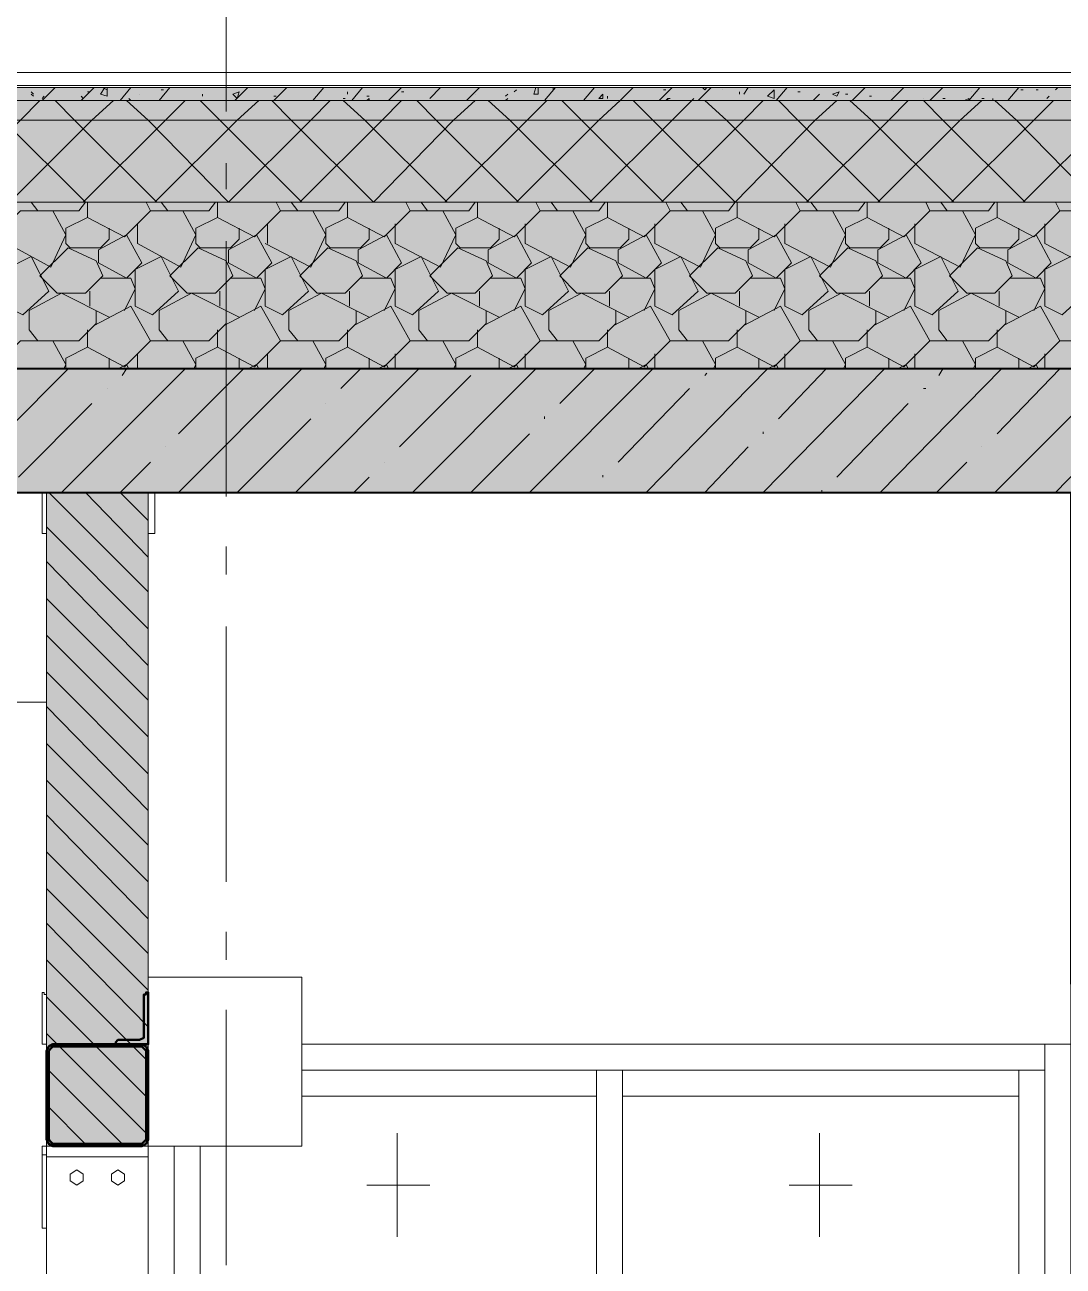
# Model space of a CAD drawing. Header units: millimetres. Extents: x -135211 to 49383, y -8033 to 228499.
# Drawn here: x -93738 to -91709, y 59421 to 61848 of the extents above; entities that cross this region are included whole.
import ezdxf

# ---------------------------------------------------------------- set-up
doc = ezdxf.new("R2010")
doc.units = ezdxf.units.MM
doc.layers.add('PDF _Геометрия', color=7, linetype='Continuous', true_color=0x1d1d1d)
doc.layers.add('PDF _Сплошная заливка', color=7, linetype='Continuous', true_color=0xffffff)

msp = doc.modelspace()

# ---------------------------------------------------------------- hatches: boundary and pattern name
at = {"layer": 'PDF _Сплошная заливка', "transparency": 33554559}
h = msp.add_hatch(color=256, dxfattribs=at)
h.paths.add_polyline_path([(-102920, 61742.4), (-103025.8, 61746.7), (-103135.9, 61746.7), (-103135.9, 61725.5), (-103038.5, 61725.5), (-102945.4, 61721.3), (-102848.1, 61717), (-102754.9, 61712.8), (-102657.6, 61708.6), (-102564.4, 61704.3), (-90026.1, 61700.1), (-90026.1, 61725.5), (-102598.3, 61729.7), (-102810, 61738.2)])
h.paths.add_polyline_path([(-83325.1, 61700.1), (-83325.1, 61725.5), (-85666, 61725.5), (-85666, 61700.1)])
h.paths.add_polyline_path([(-78033.8, 61725.5), (-77805.2, 61725.5), (-77805.2, 61746.7), (-78093.1, 61746.7), (-78385.1, 61742.4), (-78673, 61738.2), (-78965.1, 61734), (-78965.1, 61708.6)])
h = msp.add_hatch(color=256, dxfattribs=at)
h.paths.add_polyline_path([(-102598.3, 61704.3), (-103042.8, 61725.5), (-103135.9, 61725.5), (-103135.9, 61683.2), (-103025.8, 61683.2), (-102920, 61679), (-102810, 61674.7), (-102598.3, 61666.3), (-90026.1, 61662), (-90026.1, 61700.1)])
h.paths.add_polyline_path([(-83325.1, 61662), (-83325.1, 61700.1), (-85666, 61700.1), (-85666, 61662)])
h.paths.add_polyline_path([(-78033.8, 61683.2), (-77805.2, 61683.2), (-77805.2, 61725.5), (-78033.8, 61725.5), (-78965.1, 61708.6), (-78965.1, 61666.3)])
h = msp.add_hatch(color=256, dxfattribs=at)
h.paths.add_polyline_path([(-102920, 61679), (-103025.8, 61683.2), (-103135.9, 61683.2), (-103135.9, 61522.3), (-103025.8, 61522.3), (-102920, 61518.1), (-102810, 61513.9), (-102598.3, 61505.4), (-90026.1, 61501.2), (-90026.1, 61662), (-102598.3, 61666.3), (-102810, 61674.7)])
h.paths.add_polyline_path([(-83325.1, 61501.2), (-83325.1, 61662), (-85666, 61662), (-85666, 61501.2)])
h.paths.add_polyline_path([(-78093.1, 61522.3), (-77805.2, 61522.3), (-77805.2, 61683.2), (-78033.8, 61683.2), (-78965.1, 61666.3), (-78965.1, 61509.6), (-78673, 61513.9), (-78385.1, 61518.1)])
h = msp.add_hatch(color=256, dxfattribs=at)
h.paths.add_polyline_path([(-90026.1, 61175.2), (-90026.1, 61501.2), (-102598.3, 61505.4), (-102810, 61513.9), (-102920, 61518.1), (-103025.8, 61522.3), (-103135.9, 61522.3), (-103135.9, 61175.2)])
h.paths.add_polyline_path([(-83325.1, 61175.2), (-83325.1, 61501.2), (-85666, 61501.2), (-85666, 61175.2)])
h.paths.add_polyline_path([(-78965.1, 61509.6), (-78965.1, 61175.2), (-77805.2, 61175.2), (-77805.2, 61522.3), (-78093.1, 61522.3), (-78385.1, 61518.1), (-78673, 61513.9)])
h = msp.add_hatch(color=256, dxfattribs=at)
h.paths.add_polyline_path([(-89594.3, 60933.9), (-89594.3, 61174.9), (-103546, 61174.9), (-103546, 60933.9)])
h.paths.add_polyline_path([(146.8, 60933.9), (146.8, 61174.9), (-22999.7, 61174.9), (-22999.7, 60933.9)])
h.paths.add_polyline_path([(-23351, 60933.9), (-23351, 61174.9), (-26352.2, 61174.9), (-26352.2, 60933.9)])
h.paths.add_polyline_path([(-26398.8, 60933.9), (-26398.8, 61174.9), (-44097.3, 61174.9), (-44097.3, 60933.9)])
h.paths.add_polyline_path([(-45350.3, 60933.9), (-45350.3, 61174.9), (-51128.4, 61174.9), (-51128.4, 60933.9)])
h.paths.add_polyline_path([(-77398.8, 60933.9), (-77398.8, 61174.9), (-79396.8, 61174.9), (-79396.8, 60933.9)])
h.paths.add_polyline_path([(-82897.6, 60933.9), (-82897.6, 61174.9), (-86097.8, 61174.9), (-86097.8, 60933.9)])

# ---------------------------------------------------------------- linework, layer by layer
at = {"layer": 'PDF _Геометрия', "color": 7, "lineweight": 40}
msp.add_lwpolyline([(-91194.4, 60933.9), (-89594.3, 60933.9), (-89594.3, 61175.2), (-103296.8, 61175.2), (-103296.8, 62373.2), (-103546.5, 62373.2), (-103546.5, 61175.2), (-103546.5, 60933.9), (-103546.5, 60354), (-103047, 60354), (-103047, 60933.9), (-91693.9, 60933.9), (-91693.9, 59973), (-91194.4, 59973)], close=True, dxfattribs=at)
at = {"layer": 'PDF _Геометрия', "color": 7, "lineweight": 9}
for points in [[(-103127.4, 61755.1), (-103127.4, 62373.2), (-103131.7, 62373.2), (-103135.9, 62373.2), (-103144.4, 62373.2), (-103296.8, 62373.2), (-103296.8, 61175.2), (-103144.4, 61175.2), (-103135.9, 61175.2), (-90026.1, 61175.2), (-90026.1, 61501.2), (-90026.1, 61662), (-90026.1, 61700.1), (-90026.1, 61725.5), (-90026.1, 61729.7), (-102598.3, 61729.7), (-103127.4, 61755.1), (-101235.3, 61755.1)], [(-93344.8, 61679), (-93344.8, 62178.5)], [(-95275.1, 61755.1), (-90584.9, 61755.1)], [(-93344.8, 61526.6), (-93344.8, 61577.4)], [(-93344.8, 60925.5), (-93344.8, 61425)], [(-95546, 60523.3), (-93696.2, 60523.3), (-93696.2, 60929.7), (-93696.2, 60853.5), (-93704.6, 60853.5), (-93704.6, 60933.9), (-93696.2, 60933.9)], [(-93704.6, 60933.9), (-94208.4, 60933.9)], [(-92815.7, 60933.9), (-93484.5, 60933.9), (-93497.2, 60933.9)], [(-93484.5, 60933.9), (-93484.5, 60853.5), (-93497.2, 60853.5), (-93497.2, 60929.7), (-93497.2, 59985.7)], [(-91770.1, 59854.5), (-92595.6, 59854.5), (-93196.7, 59854.5), (-91693.9, 59854.5), (-91693.9, 60933.9), (-91693.9, 52857.2)], [(-93344.8, 60773.1), (-93344.8, 60828.1)], [(-93344.8, 60172), (-93344.8, 60671.5)], [(-93696.2, 60523.3), (-95546, 60523.3), (-95546, 59456.6), (-93844.3, 59456.6), (-93844.3, 57056.4), (-95546, 57056.4), (-95546, 59456.6), (-95520.6, 59456.6), (-95520.6, 57056.4), (-95520.6, 59431.2), (-93869.7, 59431.2), (-93869.7, 57056.4), (-93920.5, 57056.4), (-93920.5, 59380.4), (-95469.8, 59380.4), (-95469.8, 57056.4), (-95520.6, 57056.4), (-95546, 57056.4)], [(-93344.8, 60019.6), (-93344.8, 60074.6)], [(-93696.2, 59867.2), (-93696.2, 59871.4), (-93696.2, 59951.9), (-93700.4, 59951.9), (-93700.4, 59956.1), (-93704.6, 59956.1), (-93704.6, 59854.5), (-93696.2, 59854.5)], [(-93344.8, 59422.7), (-93344.8, 59922.2)], [(-91757.4, 59803.7), (-91744.7, 59803.7), (-91744.7, 59778.3), (-91744.7, 59854.5), (-91693.9, 59854.5), (-91693.9, 59778.3), (-91693.9, 59380.4), (-91693.9, 57056.4), (-91744.7, 57056.4), (-91744.7, 59380.4), (-91744.7, 59778.3), (-91744.7, 59380.4), (-91744.7, 57056.4), (-91795.5, 57056.4), (-92570.2, 57056.4), (-92570.2, 57103), (-91795.5, 57103), (-91795.5, 57056.4), (-91795.5, 59380.4), (-91795.5, 59778.3), (-91795.5, 59803.7), (-91744.7, 59803.7)], [(-91770.1, 59803.7), (-92595.6, 59803.7), (-93196.7, 59803.7), (-92621, 59803.7), (-92570.2, 59803.7), (-92570.2, 59778.3), (-92570.2, 59380.4), (-92570.2, 57056.4), (-92621, 57056.4), (-92621, 59380.4), (-92621, 59778.3), (-92621, 59803.7), (-92621, 59752.9), (-93196.7, 59752.9)], [(-93696.2, 59748.7), (-93696.2, 59655.5), (-93696.2, 57056.4), (-93696.2, 59494.7), (-93704.6, 59494.7), (-93704.6, 59498.9), (-93704.6, 59621.7), (-93704.6, 59625.9), (-93704.6, 59630.1), (-93704.6, 59634.4), (-93704.6, 59638.6), (-93704.6, 59642.8), (-93704.6, 59655.5), (-93696.2, 59655.5), (-93497.2, 59655.5), (-93497.2, 57708.3), (-93497.2, 59240.7)], [(-93010.4, 59680.9), (-93010.4, 59477.8)], [(-92185, 59680.9), (-92185, 59477.8)], [(-93497.2, 56324.1), (-91693.9, 56324.1), (-91693.9, 56976), (-93446.4, 56976), (-93446.4, 59655.5), (-93446.4, 56976), (-93497.2, 56976), (-93497.2, 59655.5), (-93446.4, 59655.5), (-93446.4, 59380.4), (-93446.4, 57056.4), (-93395.6, 57056.4), (-93395.6, 59380.4), (-93395.6, 59655.5)], [(-93704.6, 59638.6), (-93696.2, 59638.6)], [(-93696.2, 57056.4), (-93696.2, 59634.4), (-93497.2, 59634.4), (-93497.2, 57708.3)], [(-92946.9, 59579.3), (-93069.7, 59579.3)], [(-92121.5, 59579.3), (-92244.2, 59579.3)], [(-93696.2, 59494.7), (-93704.6, 59494.7)]]:
    msp.add_lwpolyline(points, dxfattribs=at)
at = {"layer": 'PDF _Геометрия', "color": 7, "lineweight": 20}
for points in [[(-103131.7, 61755.1), (-103135.9, 61755.1), (-103135.9, 61750.9), (-102598.3, 61725.5), (-90026.1, 61725.5), (-102598.3, 61725.5), (-103135.9, 61746.7), (-103135.9, 61750.9)], [(-103135.9, 61746.7), (-103135.9, 61725.5), (-102598.3, 61700.1), (-90026.1, 61700.1)], [(-103135.9, 61725.5), (-103135.9, 61683.2), (-102598.3, 61662), (-90026.1, 61662)], [(-103135.9, 61683.2), (-103135.9, 61522.3), (-102598.3, 61501.2), (-90026.1, 61501.2)]]:
    msp.add_lwpolyline(points, dxfattribs=at)
at = {"layer": 'PDF _Геометрия', "lineweight": 9}
for points in [[(-93725.8, 61717), (-93721.6, 61712.8)], [(-93725.8, 61712.8), (-93721.6, 61708.6)], [(-93704.6, 61700.1), (-93679.2, 61725.5)], [(-93628.4, 61700.1), (-93603, 61725.5)], [(-93615.7, 61717), (-93611.5, 61717)], [(-93586.1, 61725.5), (-93577.6, 61721.3), (-93577.6, 61725.5), (-93577.6, 61708.6), (-93590.3, 61712.8), (-93581.9, 61725.5)], [(-93552.2, 61700.1), (-93531.1, 61725.5)], [(-93514.1, 61712.8), (-93514.1, 61712.8)], [(-93476, 61700.1), (-93454.9, 61725.5)], [(-93471.8, 61721.3), (-93467.6, 61721.3)], [(-93391.4, 61708.6), (-93391.4, 61712.8)], [(-93327.9, 61700.1), (-93302.5, 61725.5)], [(-93251.7, 61700.1), (-93226.3, 61725.5)], [(-93175.5, 61700.1), (-93154.3, 61725.5)], [(-93158.6, 61721.3), (-93158.6, 61721.3)], [(-93107.8, 61717), (-93107.8, 61712.8)], [(-93099.3, 61700.1), (-93078.1, 61725.5)], [(-93027.3, 61700.1), (-93001.9, 61725.5)], [(-93001.9, 61717), (-92997.7, 61717)], [(-92946.9, 61704.3), (-92925.7, 61725.5)], [(-92874.9, 61700.1), (-92849.5, 61725.5)], [(-92858, 61712.8), (-92858, 61712.8)], [(-92798.7, 61708.6), (-92794.5, 61712.8)], [(-92781.8, 61717), (-92777.6, 61721.3)], [(-92777.6, 61501.2), (-92616.7, 61662), (-92574.4, 61700.1), (-92549, 61725.5)], [(-92735.2, 61725.5), (-92735.2, 61712.8), (-92743.7, 61712.8), (-92739.5, 61725.5)], [(-92722.6, 61700.1), (-92701.4, 61725.5)], [(-92705.6, 61721.3), (-92705.6, 61725.5)], [(-92646.4, 61700.1), (-92625.2, 61725.5)], [(-92498.2, 61700.1), (-92472.8, 61725.5)], [(-92489.7, 61721.3), (-92485.5, 61721.3)], [(-92422, 61700.1), (-92396.6, 61725.5)], [(-92413.5, 61725.5), (-92409.3, 61721.3), (-92405.1, 61725.5)], [(-92375.4, 61721.3), (-92375.4, 61721.3)], [(-92341.6, 61712.8), (-92341.6, 61717)], [(-92333.1, 61712.8), (-92324.6, 61725.5)], [(-92320.4, 61721.3), (-92320.4, 61721.3)], [(-92269.6, 61700.1), (-92248.4, 61725.5)], [(-92227.3, 61717), (-92223, 61717)], [(-92197.6, 61700.1), (-92185, 61712.8)], [(-92134.2, 61712.8), (-92129.9, 61712.8)], [(-92121.5, 61700.1), (-92096.1, 61725.5)], [(-92045.3, 61700.1), (-92019.9, 61725.5)], [(-92041, 61717), (-92041, 61717)], [(-91969.1, 61700.1), (-91943.7, 61725.5)], [(-91901.3, 61700.1), (-91892.9, 61704.3), (-91892.9, 61700.1), (-91871.7, 61725.5)], [(-91888.6, 61717), (-91888.6, 61717)], [(-91816.7, 61700.1), (-91795.5, 61725.5)], [(-91791.3, 61721.3), (-91787, 61721.3)], [(-91761.6, 61721.3), (-91757.4, 61721.3)], [(-91723.5, 61721.3), (-91719.3, 61725.5)], [(-93907.8, 61501.2), (-93747, 61662), (-93708.9, 61700.1)], [(-93869.7, 61501.2), (-93869.7, 61471.5), (-93797.8, 61433.4), (-93747, 61484.2), (-93632.7, 61484.2), (-93620, 61501.2), (-93780.8, 61662), (-93823.1, 61700.1)], [(-93768.1, 61501.2), (-93607.3, 61662), (-93564.9, 61700.1)], [(-93704.6, 61704.3), (-93700.4, 61708.6)], [(-93480.3, 61501.2), (-93641.1, 61662), (-93679.2, 61700.1)], [(-93628.4, 61708.6), (-93624.2, 61704.3)], [(-93624.2, 61501.2), (-93463.3, 61662), (-93425.2, 61700.1)], [(-93539.5, 61700.1), (-93497.2, 61662), (-93340.6, 61501.2), (-93179.7, 61662), (-93141.6, 61700.1)], [(-93535.3, 61704.3), (-93531.1, 61700.1)], [(-93484.5, 61501.2), (-93323.6, 61662), (-93281.3, 61700.1)], [(-93196.7, 61501.2), (-93357.5, 61662), (-93395.6, 61700.1)], [(-93255.9, 61700.1), (-93217.8, 61662), (-93057, 61501.2), (-92900.3, 61662), (-92858, 61700.1)], [(-93251.7, 61708.6), (-93247.5, 61708.6)], [(-93200.9, 61501.2), (-93040, 61662), (-93001.9, 61700.1)], [(-93116.2, 61704.3), (-93112, 61704.3)], [(-92913, 61501.2), (-93073.9, 61662), (-93116.2, 61700.1)], [(-93069.7, 61708.6), (-93065.4, 61708.6)], [(-93069.7, 61700.1), (-93065.4, 61704.3), (-93065.4, 61700.1)], [(-92773.3, 61501.2), (-92934.2, 61662), (-92972.3, 61700.1)], [(-92917.3, 61501.2), (-92756.4, 61662), (-92718.3, 61700.1)], [(-92887.6, 61700.1), (-92887.6, 61700.1)], [(-92629.4, 61501.2), (-92790.3, 61662), (-92832.6, 61700.1)], [(-92798.7, 61700.1), (-92794.5, 61704.3)], [(-92489.7, 61501.2), (-92650.6, 61662), (-92688.7, 61700.1)], [(-92633.7, 61501.2), (-92472.8, 61662), (-92434.7, 61700.1), (-92430.5, 61704.3)], [(-92599.8, 61704.3), (-92599.8, 61708.6)], [(-92599.8, 61501.2), (-92599.8, 61471.5), (-92527.8, 61433.4), (-92477, 61484.2), (-92362.7, 61484.2), (-92350, 61501.2), (-92193.4, 61662), (-92151.1, 61700.1)], [(-92350, 61501.2), (-92510.9, 61662), (-92549, 61700.1)], [(-92494, 61501.2), (-92333.1, 61662), (-92295, 61700.1)], [(-92485.5, 61700.1), (-92481.3, 61704.3), (-92481.3, 61700.1)], [(-92481.3, 61704.3), (-92477, 61704.3)], [(-92206.1, 61501.2), (-92367, 61662), (-92409.3, 61700.1)], [(-92066.4, 61501.2), (-92227.3, 61662), (-92265.4, 61700.1)], [(-92210.3, 61501.2), (-92049.5, 61662), (-92011.4, 61700.1)], [(-91922.5, 61501.2), (-92083.4, 61662), (-92125.7, 61700.1)], [(-92087.6, 61708.6), (-92083.4, 61708.6)], [(-92070.7, 61501.2), (-91909.8, 61662), (-91867.5, 61700.1)], [(-92036.8, 61708.6), (-92036.8, 61708.6)], [(-91981.8, 61704.3), (-91981.8, 61704.3)], [(-91782.8, 61501.2), (-91943.7, 61662), (-91981.8, 61700.1)], [(-91943.7, 61704.3), (-91939.4, 61704.3)], [(-91926.7, 61501.2), (-91765.9, 61662), (-91727.8, 61700.1)], [(-91867.5, 61704.3), (-91863.2, 61704.3)], [(-91846.3, 61704.3), (-91846.3, 61700.1)], [(-91842.1, 61700.1), (-91799.7, 61662), (-91643.1, 61501.2), (-91486.5, 61662), (-91444.2, 61700.1)], [(-91787, 61501.2), (-91626.2, 61662), (-91588.1, 61700.1)], [(-91740.5, 61704.3), (-91736.2, 61708.6)], [(-93713.1, 61484.2), (-93725.8, 61501.2)], [(-93615.7, 61501.2), (-93615.7, 61471.5), (-93543.8, 61433.4), (-93493, 61484.2), (-93378.7, 61484.2), (-93366, 61501.2)], [(-93493, 61484.2), (-93501.4, 61501.2)], [(-93459.1, 61484.2), (-93471.8, 61501.2)], [(-93361.7, 61501.2), (-93361.7, 61471.5), (-93289.8, 61433.4), (-93239, 61484.2), (-93124.7, 61484.2), (-93112, 61501.2)], [(-93239, 61484.2), (-93247.5, 61501.2)], [(-93205.1, 61484.2), (-93217.8, 61501.2)], [(-93107.8, 61501.2), (-93107.8, 61471.5), (-93035.8, 61433.4), (-92985, 61484.2), (-92870.7, 61484.2), (-92858, 61501.2)], [(-92985, 61484.2), (-92993.5, 61501.2)], [(-92951.1, 61484.2), (-92963.8, 61501.2)], [(-92853.8, 61501.2), (-92853.8, 61471.5), (-92781.8, 61433.4), (-92731, 61484.2), (-92616.7, 61484.2), (-92604, 61501.2)], [(-92731, 61484.2), (-92739.5, 61501.2)], [(-92697.2, 61484.2), (-92709.9, 61501.2)], [(-92477, 61484.2), (-92485.5, 61501.2)], [(-92443.2, 61484.2), (-92455.9, 61501.2)], [(-92345.8, 61501.2), (-92345.8, 61471.5), (-92273.8, 61433.4), (-92223, 61484.2), (-92108.8, 61484.2), (-92096.1, 61501.2)], [(-92223, 61484.2), (-92231.5, 61501.2)], [(-92189.2, 61484.2), (-92201.9, 61501.2)], [(-92091.8, 61501.2), (-92091.8, 61471.5), (-92019.9, 61433.4), (-91969.1, 61484.2), (-91854.8, 61484.2), (-91842.1, 61501.2)], [(-91969.1, 61484.2), (-91977.5, 61501.2)], [(-91935.2, 61484.2), (-91947.9, 61501.2)], [(-91837.8, 61501.2), (-91837.8, 61471.5), (-91765.9, 61433.4), (-91715.1, 61484.2), (-91600.8, 61484.2), (-91588.1, 61501.2)], [(-91715.1, 61484.2), (-91723.5, 61501.2)], [(-93772.4, 61458.8), (-93772.4, 61420.7), (-93687.7, 61374.2), (-93658.1, 61437.7), (-93683.5, 61484.2)], [(-93573.4, 61450.4), (-93573.4, 61429.2), (-93590.3, 61412.3), (-93649.6, 61412.3), (-93658.1, 61420.7), (-93658.1, 61450.4), (-93615.7, 61471.5)], [(-93518.4, 61458.8), (-93518.4, 61420.7), (-93433.7, 61374.2), (-93404.1, 61437.7), (-93429.5, 61484.2)], [(-93319.4, 61450.4), (-93319.4, 61429.2), (-93336.3, 61412.3), (-93395.6, 61412.3), (-93404.1, 61420.7), (-93404.1, 61450.4), (-93361.7, 61471.5)], [(-93268.6, 61420.7), (-93179.7, 61374.2), (-93150.1, 61437.7), (-93175.5, 61484.2)], [(-93065.4, 61450.4), (-93065.4, 61429.2), (-93082.4, 61412.3), (-93141.6, 61412.3), (-93150.1, 61420.7), (-93150.1, 61450.4), (-93107.8, 61471.5)], [(-93014.6, 61458.8), (-93014.6, 61420.7), (-92925.7, 61374.2), (-92896.1, 61437.7), (-92921.5, 61484.2)], [(-92811.4, 61450.4), (-92811.4, 61429.2), (-92828.4, 61412.3), (-92887.6, 61412.3), (-92896.1, 61420.7), (-92896.1, 61450.4), (-92853.8, 61471.5)], [(-92760.6, 61458.8), (-92760.6, 61420.7), (-92671.8, 61374.2), (-92642.1, 61437.7), (-92667.5, 61484.2)], [(-92557.5, 61450.4), (-92557.5, 61429.2), (-92574.4, 61412.3), (-92633.7, 61412.3), (-92642.1, 61420.7), (-92642.1, 61450.4), (-92599.8, 61471.5)], [(-92506.7, 61458.8), (-92506.7, 61420.7), (-92417.8, 61374.2), (-92388.1, 61437.7), (-92413.5, 61484.2)], [(-92303.5, 61450.4), (-92303.5, 61429.2), (-92320.4, 61412.3), (-92379.7, 61412.3), (-92388.1, 61420.7), (-92388.1, 61450.4), (-92345.8, 61471.5)], [(-92252.7, 61458.8), (-92252.7, 61420.7), (-92163.8, 61374.2), (-92134.2, 61437.7), (-92159.6, 61484.2)], [(-92049.5, 61450.4), (-92049.5, 61429.2), (-92066.4, 61412.3), (-92125.7, 61412.3), (-92134.2, 61420.7), (-92134.2, 61450.4), (-92091.8, 61471.5)], [(-91998.7, 61458.8), (-91998.7, 61420.7), (-91909.8, 61374.2), (-91880.2, 61437.7), (-91905.6, 61484.2)], [(-91795.5, 61450.4), (-91795.5, 61429.2), (-91812.4, 61412.3), (-91871.7, 61412.3), (-91880.2, 61420.7), (-91880.2, 61450.4), (-91837.8, 61471.5)], [(-91744.7, 61458.8), (-91744.7, 61420.7), (-91655.8, 61374.2), (-91626.2, 61437.7), (-91651.6, 61484.2)], [(-93264.4, 61420.7), (-93264.4, 61458.8)], [(-93543.8, 61289.5), (-93522.6, 61331.8), (-93531.1, 61353), (-93590.3, 61353)], [(-93289.8, 61289.5), (-93268.6, 61331.8), (-93277.1, 61353), (-93336.3, 61353)], [(-93035.8, 61289.5), (-93014.6, 61331.8), (-93023.1, 61353), (-93082.4, 61353)], [(-92781.8, 61289.5), (-92760.6, 61331.8), (-92769.1, 61353), (-92828.4, 61353)], [(-92527.8, 61289.5), (-92506.7, 61331.8), (-92515.1, 61353), (-92574.4, 61353)], [(-92273.8, 61289.5), (-92252.7, 61331.8), (-92261.1, 61353), (-92320.4, 61353)], [(-92019.9, 61289.5), (-91998.7, 61331.8), (-92007.2, 61353), (-92066.4, 61353)], [(-91765.9, 61289.5), (-91744.7, 61331.8), (-91753.2, 61353), (-91812.4, 61353)], [(-93713.1, 61230.2), (-93730, 61251.4), (-93730, 61289.5), (-93666.5, 61323.4), (-93573.4, 61276.8)], [(-93611.5, 61298), (-93611.5, 61327.6)], [(-93459.1, 61230.2), (-93476, 61251.4), (-93476, 61289.5), (-93412.5, 61323.4), (-93319.4, 61276.8)], [(-93357.5, 61298), (-93357.5, 61327.6)], [(-93205.1, 61230.2), (-93222.1, 61251.4), (-93222.1, 61289.5), (-93158.6, 61323.4), (-93065.4, 61276.8)], [(-93103.5, 61298), (-93103.5, 61327.6)], [(-92951.1, 61230.2), (-92968.1, 61251.4), (-92968.1, 61289.5), (-92904.6, 61323.4), (-92811.4, 61276.8)], [(-92849.5, 61298), (-92849.5, 61327.6)], [(-92697.2, 61230.2), (-92714.1, 61251.4), (-92714.1, 61289.5), (-92650.6, 61323.4), (-92557.5, 61276.8)], [(-92595.6, 61298), (-92595.6, 61327.6)], [(-92443.2, 61230.2), (-92460.1, 61251.4), (-92460.1, 61289.5), (-92396.6, 61323.4), (-92303.5, 61276.8)], [(-92341.6, 61298), (-92341.6, 61327.6)], [(-92189.2, 61230.2), (-92206.1, 61251.4), (-92206.1, 61289.5), (-92142.6, 61323.4), (-92049.5, 61276.8)], [(-92087.6, 61298), (-92087.6, 61327.6)], [(-91935.2, 61230.2), (-91952.1, 61251.4), (-91952.1, 61289.5), (-91888.6, 61323.4), (-91795.5, 61276.8)], [(-91833.6, 61298), (-91833.6, 61327.6)], [(-93603, 61259.9), (-93531.1, 61298), (-93493, 61230.2)], [(-93349, 61259.9), (-93277.1, 61298), (-93239, 61230.2)], [(-93095.1, 61259.9), (-93023.1, 61298), (-92985, 61230.2)], [(-92841.1, 61259.9), (-92769.1, 61298), (-92731, 61230.2)], [(-92587.1, 61259.9), (-92515.1, 61298), (-92477, 61230.2)], [(-92333.1, 61259.9), (-92261.1, 61298), (-92223, 61230.2)], [(-92079.1, 61259.9), (-92007.2, 61298), (-91969.1, 61230.2)], [(-91825.1, 61259.9), (-91753.2, 61298), (-91715.1, 61230.2)], [(-93869.7, 61251.4), (-93869.7, 61217.5), (-93797.8, 61179.4), (-93747, 61230.2), (-93632.7, 61230.2), (-93598.8, 61264.1), (-93598.8, 61289.5)], [(-93615.7, 61251.4), (-93615.7, 61217.5), (-93543.8, 61179.4), (-93493, 61230.2), (-93378.7, 61230.2), (-93344.8, 61264.1), (-93344.8, 61289.5)], [(-93361.7, 61251.4), (-93361.7, 61217.5), (-93289.8, 61179.4), (-93239, 61230.2), (-93124.7, 61230.2), (-93090.8, 61264.1), (-93090.8, 61289.5)], [(-93107.8, 61251.4), (-93107.8, 61217.5), (-93035.8, 61179.4), (-92985, 61230.2), (-92870.7, 61230.2), (-92836.8, 61264.1), (-92836.8, 61289.5)], [(-92853.8, 61251.4), (-92853.8, 61217.5), (-92781.8, 61179.4), (-92731, 61230.2), (-92616.7, 61230.2), (-92582.9, 61264.1), (-92582.9, 61289.5)], [(-92599.8, 61251.4), (-92599.8, 61217.5), (-92527.8, 61179.4), (-92477, 61230.2), (-92362.7, 61230.2), (-92328.9, 61264.1), (-92328.9, 61289.5)], [(-92345.8, 61251.4), (-92345.8, 61217.5), (-92273.8, 61179.4), (-92223, 61230.2), (-92108.8, 61230.2), (-92074.9, 61264.1), (-92074.9, 61289.5)], [(-92091.8, 61251.4), (-92091.8, 61217.5), (-92019.9, 61179.4), (-91969.1, 61230.2), (-91854.8, 61230.2), (-91820.9, 61264.1), (-91820.9, 61289.5)], [(-91837.8, 61251.4), (-91837.8, 61217.5), (-91765.9, 61179.4), (-91715.1, 61230.2), (-91600.8, 61230.2), (-91566.9, 61264.1), (-91566.9, 61289.5)], [(-93662.3, 61175.2), (-93658.1, 61183.7), (-93683.5, 61230.2)], [(-93408.3, 61175.2), (-93404.1, 61183.7), (-93429.5, 61230.2)], [(-93154.3, 61175.2), (-93150.1, 61183.7), (-93175.5, 61230.2)], [(-92900.3, 61175.2), (-92896.1, 61183.7), (-92921.5, 61230.2)], [(-92646.4, 61175.2), (-92642.1, 61183.7), (-92667.5, 61230.2)], [(-92392.4, 61175.2), (-92388.1, 61183.7), (-92413.5, 61230.2)], [(-92138.4, 61175.2), (-92134.2, 61183.7), (-92159.6, 61230.2)], [(-91884.4, 61175.2), (-91880.2, 61183.7), (-91905.6, 61230.2)], [(-93658.1, 61175.2), (-93658.1, 61196.4), (-93615.7, 61217.5)], [(-93518.4, 61175.2), (-93518.4, 61204.8)], [(-93404.1, 61175.2), (-93404.1, 61196.4), (-93361.7, 61217.5)], [(-93264.4, 61175.2), (-93264.4, 61204.8)], [(-93150.1, 61175.2), (-93150.1, 61196.4), (-93107.8, 61217.5)], [(-93014.6, 61175.2), (-93014.6, 61204.8)], [(-92896.1, 61175.2), (-92896.1, 61196.4), (-92853.8, 61217.5)], [(-92760.6, 61175.2), (-92760.6, 61204.8)], [(-92642.1, 61175.2), (-92642.1, 61196.4), (-92599.8, 61217.5)], [(-92506.7, 61175.2), (-92506.7, 61204.8)], [(-92388.1, 61175.2), (-92388.1, 61196.4), (-92345.8, 61217.5)], [(-92252.7, 61175.2), (-92252.7, 61204.8)], [(-92134.2, 61175.2), (-92134.2, 61196.4), (-92091.8, 61217.5)], [(-91998.7, 61175.2), (-91998.7, 61204.8)], [(-91880.2, 61175.2), (-91880.2, 61196.4), (-91837.8, 61217.5)], [(-91744.7, 61175.2), (-91744.7, 61204.8)], [(-93895.1, 60933.9), (-93653.8, 61175.2)], [(-93666.5, 60933.9), (-93425.2, 61175.2)], [(-93573.4, 61175.2), (-93573.4, 61196.4)], [(-93573.4, 61175.2), (-93573.4, 61175.2)], [(-93535.3, 61175.2), (-93539.5, 61183.7), (-93556.5, 61175.2)], [(-93548, 61162.5), (-93539.5, 61175.2)], [(-93437.9, 60933.9), (-93196.7, 61175.2)], [(-93437.9, 61048.2), (-93310.9, 61175.2)], [(-93319.4, 61175.2), (-93319.4, 61196.4)], [(-93319.4, 61175.2), (-93319.4, 61175.2)], [(-93281.3, 61175.2), (-93285.5, 61183.7), (-93302.5, 61175.2)], [(-93209.4, 60933.9), (-92968.1, 61175.2)], [(-93120.5, 61137.1), (-93082.4, 61175.2)], [(-93065.4, 61175.2), (-93065.4, 61196.4)], [(-93065.4, 61175.2), (-93065.4, 61175.2)], [(-93027.3, 61175.2), (-93031.6, 61183.7), (-93048.5, 61175.2)], [(-92980.8, 60933.9), (-92739.5, 61175.2)], [(-92811.4, 61175.2), (-92811.4, 61196.4)], [(-92811.4, 61175.2), (-92811.4, 61175.2)], [(-92773.3, 61175.2), (-92777.6, 61183.7), (-92794.5, 61175.2)], [(-92752.2, 60933.9), (-92510.9, 61175.2)], [(-92692.9, 61107.5), (-92625.2, 61175.2)], [(-92557.5, 61175.2), (-92557.5, 61196.4)], [(-92557.5, 61175.2), (-92557.5, 61175.2)], [(-92519.4, 61175.2), (-92523.6, 61183.7), (-92540.5, 61175.2)], [(-92523.6, 60933.9), (-92286.5, 61175.2), (-92269.6, 61183.7), (-92265.4, 61175.2)], [(-92303.5, 61175.2), (-92303.5, 61196.4)], [(-92303.5, 61175.2), (-92303.5, 61175.2)], [(-92295, 60933.9), (-92058, 61175.2)], [(-92265.4, 61077.9), (-92172.3, 61175.2)], [(-92066.4, 60933.9), (-91829.4, 61175.2)], [(-92049.5, 61175.2), (-92049.5, 61196.4)], [(-92049.5, 61175.2), (-92049.5, 61175.2)], [(-92011.4, 61175.2), (-92015.6, 61183.7), (-92032.6, 61175.2)], [(-91952.1, 61162.5), (-91943.7, 61175.2)], [(-91842.1, 60933.9), (-91600.8, 61175.2)], [(-91837.8, 61048.2), (-91715.1, 61175.2)], [(-91795.5, 61175.2), (-91795.5, 61196.4)], [(-91795.5, 61175.2), (-91795.5, 61175.2)], [(-91757.4, 61175.2), (-91761.6, 61183.7), (-91778.6, 61175.2)], [(-93006.2, 61022.8), (-92866.5, 61162.5)], [(-92409.3, 61162.5), (-92405.1, 61166.7)], [(-93577.6, 61137.1), (-93577.6, 61137.1)], [(-92578.6, 60993.2), (-92438.9, 61137.1)], [(-91981.8, 61137.1), (-91977.5, 61137.1)], [(-93751.2, 60963.6), (-93607.3, 61107.5)], [(-93150.1, 61107.5), (-93150.1, 61107.5)], [(-92151.1, 60963.6), (-92011.4, 61107.5)], [(-92722.6, 61077.9), (-92722.6, 61082.1)], [(-93323.6, 60933.9), (-93179.7, 61077.9)], [(-91723.5, 60933.9), (-91583.9, 61077.9)], [(-92866.5, 60933.9), (-92752.2, 61048.2)], [(-92295, 61048.2), (-92295, 61052.5)], [(-93463.3, 61022.8), (-93463.3, 61022.8)], [(-92409.3, 60933.9), (-92324.6, 61022.8)], [(-91867.5, 61022.8), (-91867.5, 61022.8)], [(-93497.2, 60878.9), (-93552.2, 60933.9), (-93493, 60993.2)], [(-93035.8, 60993.2), (-93035.8, 60993.2)], [(-91956.4, 60933.9), (-91897.1, 60993.2)], [(-93095.1, 60933.9), (-93065.4, 60963.6)], [(-92608.3, 60963.6), (-92608.3, 60967.8)], [(-93497.2, 60739.2), (-93691.9, 60933.9)], [(-93497.2, 60806.9), (-93620, 60933.9)], [(-92637.9, 60933.9), (-92637.9, 60933.9)], [(-92180.7, 60933.9), (-92180.7, 60938.2)], [(-93497.2, 60667.2), (-93696.2, 60866.2)], [(-93497.2, 60595.3), (-93696.2, 60798.5)], [(-93497.2, 60527.6), (-93696.2, 60726.5)], [(-93497.2, 60455.6), (-93696.2, 60654.5)], [(-93497.2, 60383.6), (-93696.2, 60582.6)], [(-93497.2, 60311.7), (-93696.2, 60514.9)], [(-93497.2, 60243.9), (-93696.2, 60442.9)], [(-93497.2, 60172), (-93696.2, 60370.9)], [(-93497.2, 60100), (-93696.2, 60303.2)], [(-93497.2, 60032.3), (-93696.2, 60231.2)], [(-93497.2, 59960.3), (-93696.2, 60159.3)], [(-93497.2, 59888.4), (-93696.2, 60091.5)], [(-93497.2, 59820.6), (-93696.2, 60019.6)], [(-93497.2, 59748.7), (-93696.2, 59947.6)], [(-93497.2, 59676.7), (-93696.2, 59875.7)], [(-93543.8, 59655.5), (-93696.2, 59807.9)], [(-93615.7, 59655.5), (-93696.2, 59736)], [(-93683.5, 59655.5), (-93696.2, 59664)]]:
    msp.add_lwpolyline(points, dxfattribs=at)
for points in [[(-93319.4, 61717), (-93323.6, 61704.3), (-93332.1, 61712.8)], [(-92608.3, 61712.8), (-92608.3, 61704.3), (-92616.7, 61704.3)], [(-92273.8, 61704.3), (-92286.5, 61708.6), (-92273.8, 61721.3)], [(-92146.9, 61717), (-92151.1, 61708.6), (-92159.6, 61712.8)], [(-93594.6, 61408), (-93594.6, 61382.6), (-93539.5, 61353), (-93509.9, 61382.6), (-93539.5, 61437.7)], [(-93340.6, 61408), (-93340.6, 61382.6), (-93285.5, 61353), (-93255.9, 61382.6), (-93285.5, 61437.7)], [(-93086.6, 61408), (-93086.6, 61382.6), (-93031.6, 61353), (-93001.9, 61382.6), (-93031.6, 61437.7)], [(-92832.6, 61408), (-92832.6, 61382.6), (-92777.6, 61353), (-92747.9, 61382.6), (-92777.6, 61437.7)], [(-92578.6, 61408), (-92578.6, 61382.6), (-92523.6, 61353), (-92494, 61382.6), (-92523.6, 61437.7)], [(-92324.6, 61408), (-92324.6, 61382.6), (-92269.6, 61353), (-92240, 61382.6), (-92269.6, 61437.7)], [(-92070.7, 61408), (-92070.7, 61382.6), (-92015.6, 61353), (-91986, 61382.6), (-92015.6, 61437.7)], [(-91816.7, 61408), (-91816.7, 61382.6), (-91761.6, 61353), (-91732, 61382.6), (-91761.6, 61437.7)], [(-93776.6, 61298), (-93776.6, 61369.9), (-93725.8, 61395.3), (-93691.9, 61327.6), (-93742.7, 61281)], [(-93620, 61323.4), (-93586.1, 61357.2), (-93598.8, 61386.9), (-93653.8, 61412.3), (-93708.9, 61357.2), (-93675, 61323.4)], [(-93522.6, 61298), (-93522.6, 61369.9), (-93471.8, 61395.3), (-93437.9, 61327.6), (-93488.7, 61281)], [(-93366, 61323.4), (-93332.1, 61357.2), (-93344.8, 61386.9), (-93399.8, 61412.3), (-93454.9, 61357.2), (-93421, 61323.4)], [(-93268.6, 61298), (-93268.6, 61369.9), (-93217.8, 61395.3), (-93184, 61327.6), (-93234.8, 61281)], [(-93112, 61323.4), (-93078.1, 61357.2), (-93090.8, 61386.9), (-93145.9, 61412.3), (-93200.9, 61357.2), (-93167, 61323.4)], [(-93014.6, 61298), (-93014.6, 61369.9), (-92963.8, 61395.3), (-92930, 61327.6), (-92980.8, 61281)], [(-92858, 61323.4), (-92824.1, 61357.2), (-92836.8, 61386.9), (-92891.9, 61412.3), (-92946.9, 61357.2), (-92913, 61323.4)], [(-92760.6, 61298), (-92760.6, 61369.9), (-92709.9, 61395.3), (-92676, 61327.6), (-92726.8, 61281)], [(-92604, 61323.4), (-92570.2, 61357.2), (-92582.9, 61386.9), (-92637.9, 61412.3), (-92692.9, 61357.2), (-92659.1, 61323.4)], [(-92506.7, 61298), (-92506.7, 61369.9), (-92455.9, 61395.3), (-92422, 61327.6), (-92472.8, 61281)], [(-92350, 61323.4), (-92316.2, 61357.2), (-92328.9, 61386.9), (-92383.9, 61412.3), (-92438.9, 61357.2), (-92405.1, 61323.4)], [(-92252.7, 61298), (-92252.7, 61369.9), (-92201.9, 61395.3), (-92168, 61327.6), (-92218.8, 61281)], [(-92096.1, 61323.4), (-92062.2, 61357.2), (-92074.9, 61386.9), (-92129.9, 61412.3), (-92185, 61357.2), (-92151.1, 61323.4)], [(-91998.7, 61298), (-91998.7, 61369.9), (-91947.9, 61395.3), (-91914, 61327.6), (-91964.8, 61281)], [(-91842.1, 61323.4), (-91808.2, 61357.2), (-91820.9, 61386.9), (-91875.9, 61412.3), (-91931, 61357.2), (-91897.1, 61323.4)], [(-91744.7, 61298), (-91744.7, 61369.9), (-91693.9, 61395.3), (-91660, 61327.6), (-91710.8, 61281)]]:
    msp.add_lwpolyline(points, close=True, dxfattribs=at)
at = {"layer": 'PDF _Геометрия', "color": 7, "lineweight": 9}
for points in [[(-93696.2, 60933.9), (-93696.2, 59655.5), (-93497.2, 59655.5), (-93497.2, 60933.9)], [(-93497.2, 59985.7), (-93497.2, 59655.5), (-93196.7, 59655.5), (-93196.7, 59985.7)], [(-92570.2, 59803.7), (-91795.5, 59803.7), (-91795.5, 59752.9), (-92570.2, 59752.9)], [(-93636.9, 59609), (-93649.6, 59600.5), (-93649.6, 59587.8), (-93636.9, 59579.3), (-93624.2, 59587.8), (-93624.2, 59600.5)], [(-93556.5, 59609), (-93569.2, 59600.5), (-93569.2, 59587.8), (-93556.5, 59579.3), (-93543.8, 59587.8), (-93543.8, 59600.5)]]:
    msp.add_lwpolyline(points, close=True, dxfattribs=at)
at = {"layer": 'PDF _Геометрия', "color": 7, "lineweight": 50}
for points in [[(-93560.7, 59854.5), (-93497.2, 59854.5), (-93497.2, 59956.1), (-93501.4, 59956.1), (-93501.4, 59951.9), (-93505.7, 59951.9), (-93505.7, 59871.4), (-93505.7, 59867.2), (-93514.1, 59863), (-93556.5, 59863), (-93560.7, 59858.7)], [(-93696.2, 59841.8), (-93696.2, 59668.2), (-93691.9, 59659.8), (-93683.5, 59655.5), (-93509.9, 59655.5), (-93501.4, 59659.8), (-93497.2, 59668.2), (-93497.2, 59841.8), (-93501.4, 59850.3), (-93509.9, 59854.5), (-93683.5, 59854.5), (-93691.9, 59850.3)], [(-93691.9, 59841.8), (-93687.7, 59846), (-93683.5, 59850.3), (-93509.9, 59850.3), (-93505.7, 59846), (-93501.4, 59841.8), (-93501.4, 59668.2), (-93505.7, 59664), (-93509.9, 59659.8), (-93683.5, 59659.8), (-93687.7, 59664), (-93691.9, 59668.2)]]:
    msp.add_lwpolyline(points, close=True, dxfattribs=at)
at = {"layer": 'PDF _Сплошная заливка', "lineweight": 5, "transparency": 33554559}
msp.add_solid([(-93696.2, 60933.9), (-93696.2, 59655.5), (-93497.2, 60933.9), (-93497.2, 59655.5)], dxfattribs=at)

doc.saveas('drawing.dxf')
